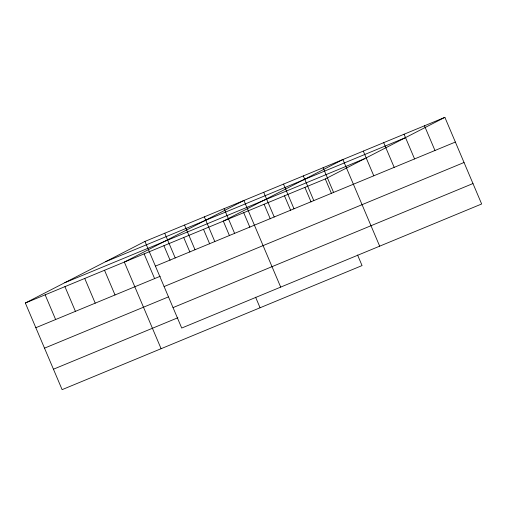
<?xml version="1.0" encoding="UTF-8"?>
<svg xmlns="http://www.w3.org/2000/svg" width="507" height="507" viewBox="0 0 507 507"><rect width="100%" height="100%" fill="white"/><g stroke="black" fill="none" stroke-linecap="round" stroke-linejoin="round"><path stroke-width="0.76" d="M357.568 255.008L362.055 265.579L62.12 389.649L25.35 303.015L144.945 241.421L444.88 117.351L481.65 203.985L181.715 328.048L144.945 241.421M25.35 303.015L325.285 178.952L444.88 117.351M105.475 261.745L405.41 137.682M64.814 282.691L364.748 158.628M155.427 266.118L455.362 142.055M35.839 327.718L160.263 276.252M164.103 286.556L464.038 162.493M44.508 348.157L168.235 296.975M173.039 307.61L472.974 183.547M53.45 369.21L177.875 317.743M424.479 125.793L434.968 150.49M404.085 134.228L414.574 158.932M383.691 142.663L394.18 167.367M363.297 151.099L373.779 175.802M379.673 246.168L342.903 159.534L223.308 221.134L229.475 235.666M323.105 167.722L333.587 192.426M325.285 178.952L331.451 193.484M303.306 175.91L313.795 200.614M304.891 187.387L311.057 201.919M283.514 184.098L293.997 208.802M284.49 195.822L290.663 210.354M263.716 192.286L274.205 216.99M264.096 204.264L270.263 218.79M280.694 287.108L243.924 200.474L124.329 262.075L161.099 348.702M243.702 212.699L249.869 227.231M224.126 208.662L234.614 233.366M255.591 297.191L260.078 307.762M204.334 216.857L214.816 241.554M203.51 229.322L209.676 243.854M184.535 225.045L195.018 249.742M183.718 237.51L189.884 252.042M164.737 233.233L175.226 257.93M163.919 245.699L170.086 260.23M144.121 253.887L154.61 278.59M104.531 270.263L115.019 294.966M84.739 278.451L95.221 303.154M64.94 286.639L75.429 311.342M45.148 294.827L55.631 319.53"/></g></svg>
